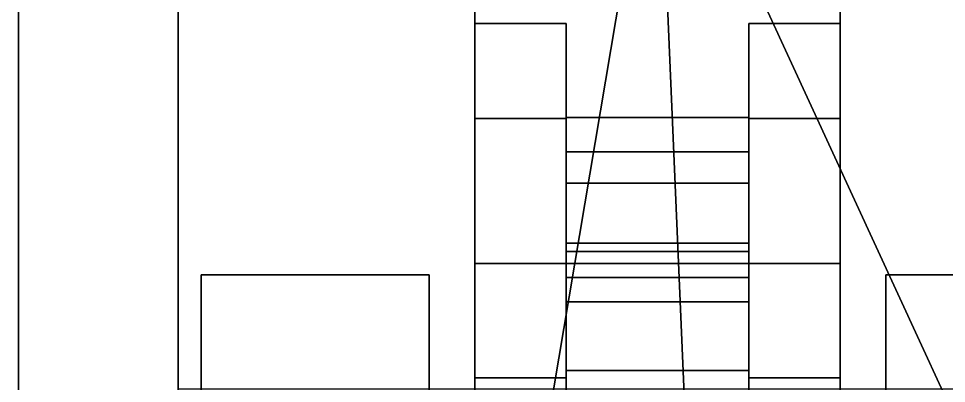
# Model space of a CAD drawing. Header units: millimetres. Extents: x -0.88 to 1, y -1.7 to 8.
# Drawn here: x -0.88 to -0.6767, y 0.9462 to 1.0261 of the extents above; entities that cross this region are included whole.
import ezdxf

# ---------------------------------------------------------------- set-up
doc = ezdxf.new("R2010")
doc.units = ezdxf.units.MM
for name, color, linetype in [('bogie', 5, 'Continuous'), ('fenders', 6, 'Continuous'), ('track', 3, 'Continuous'), ('wheels', 2, 'Continuous')]:
    doc.layers.add(name, color=color, linetype=linetype)

msp = doc.modelspace()

# ---------------------------------------------------------------- linework, layer by layer
for points in [[(-0.72628, 0.76, 1.045), (-0.74, 1.08, 0.88), (-0.88, 0.25, 0.75), (-0.75426, 0.52566, 1.045)], [(-0.62, 0.82, 1.36), (-0.62, 1.08, 0.88), (-0.74, 1.08, 0.88), (-0.62, 0.82, 1.36)], [(-0.6602, 0.76, 1.255), (-0.62, 0.82, 1.36), (-0.74, 1.08, 0.88), (-0.72628, 0.76, 1.045)]]:
    msp.add_3dface(points)
at = {"layer": 'bogie'}
for points in [[(-0.84, 0.97, 0.315), (-0.84, 0.97, 0.3), (-0.84, 0.57, 0.295), (-0.84, 0.88, 0.315)], [(-0.79, 0.97, 0.3), (-0.79, 0.57, 0.295), (-0.84, 0.57, 0.295), (-0.84, 0.97, 0.3)], [(-0.79, 0.97, 0.315), (-0.79, 0.97, 0.3), (-0.84, 0.97, 0.3), (-0.84, 0.97, 0.315)], [(-0.79, 0.88, 0.315), (-0.79, 0.97, 0.315), (-0.84, 0.97, 0.315), (-0.84, 0.88, 0.315)], [(-0.79, 0.88, 0.315), (-0.79, 0.57, 0.295), (-0.79, 0.97, 0.3), (-0.79, 0.97, 0.315)], [(-0.69, 0.97, 0.315), (-0.69, 0.97, 0.3), (-0.69, 0.57, 0.295), (-0.69, 0.88, 0.315)], [(-0.64, 0.97, 0.3), (-0.64, 0.57, 0.295), (-0.69, 0.57, 0.295), (-0.69, 0.97, 0.3)], [(-0.64, 0.97, 0.315), (-0.64, 0.97, 0.3), (-0.69, 0.97, 0.3), (-0.69, 0.97, 0.315)], [(-0.64, 0.88, 0.315), (-0.64, 0.97, 0.315), (-0.69, 0.97, 0.315), (-0.69, 0.88, 0.315)]]:
    msp.add_3dface(points, dxfattribs=at)
at = {"layer": 'fenders'}
for points in [[(-0.88, 0.25, 0.75), (-0.88, 1.08, 0.88), (-0.88, 1.085, 0.86), (-0.88, 0.25, 0.73)], [(-0.88, 0.25, 0.75), (-0.74, 1.08, 0.88), (-0.88, 1.08, 0.88), (-0.88, 0.25, 0.75)]]:
    msp.add_3dface(points, dxfattribs=at)
at = {"layer": 'track'}
for points in [[(-0.845, 1.44, 0.2), (-0.845, 0.945), (-0.845, 0.935, 0.025), (-0.845, 1.435, 0.235)], [(-0.635, 1.44, 0.2), (-0.635, 0.945), (-0.845, 0.945), (-0.845, 1.44, 0.2)], [(-0.845, 1.435, 0.235), (-0.845, 0.935, 0.025), (-0.635, 0.935, 0.025), (-0.635, 1.435, 0.235)], [(-0.845, 0.825, 0.665), (-0.845, 1.255, 0.715), (-0.635, 1.255, 0.715), (-0.635, 0.825, 0.665)], [(-0.845, 0.815, 0.69), (-0.845, 1.245, 0.74), (-0.845, 1.255, 0.715), (-0.845, 0.825, 0.665)], [(-0.635, 0.815, 0.69), (-0.635, 1.245, 0.74), (-0.845, 1.245, 0.74), (-0.845, 0.815, 0.69)]]:
    msp.add_3dface(points, dxfattribs=at)
at = {"layer": 'wheels'}
for points in [[(-0.78, 1.025, 0.22), (-0.78, 1.00423, 0.2975), (-0.78, 1.04754, 0.3225), (-0.78, 1.075, 0.22)], [(-0.78, 1.00423, 0.1425), (-0.78, 1.025, 0.22), (-0.78, 1.075, 0.22), (-0.78, 1.04754, 0.1175)], [(-0.7, 1.00423, 0.2975), (-0.7, 1.025, 0.22), (-0.7, 1.075, 0.22), (-0.7, 1.04754, 0.3225)], [(-0.7, 1.025, 0.22), (-0.7, 1.00423, 0.1425), (-0.7, 1.04754, 0.1175), (-0.7, 1.075, 0.22)], [(-0.78, 0.9475, 0.08577), (-0.78, 1.00423, 0.1425), (-0.78, 1.04754, 0.1175), (-0.78, 0.9725, 0.04246)], [(-0.78, 0.9725, 0.04246), (-0.78, 1.04754, 0.1175), (-0.7, 1.04754, 0.1175), (-0.7, 0.9725, 0.04246)], [(-0.78, 1.00423, 0.2975), (-0.78, 0.9475, 0.35423), (-0.78, 0.9725, 0.39754), (-0.78, 1.04754, 0.3225)], [(-0.78, 1.04754, 0.3225), (-0.78, 0.9725, 0.39754), (-0.7, 0.9725, 0.39754), (-0.7, 1.04754, 0.3225)], [(-0.7, 1.00423, 0.1425), (-0.7, 0.9475, 0.08577), (-0.7, 0.9725, 0.04246), (-0.7, 1.04754, 0.1175)], [(-0.7, 0.9475, 0.35423), (-0.7, 1.00423, 0.2975), (-0.7, 1.04754, 0.3225), (-0.7, 0.9725, 0.39754)], [(-0.78, 1.00423, 0.2975), (-0.78, 1.025, 0.22), (-0.76, 1.025, 0.22), (-0.76, 1.00423, 0.2975)], [(-0.78, 1.025, 0.22), (-0.78, 1.00423, 0.1425), (-0.76, 1.00423, 0.1425), (-0.76, 1.025, 0.22)], [(-0.76, 1.025, 0.22), (-0.76, 1.025, 0.22), (-0.76, 1.00441, 0.25719), (-0.76, 1.00423, 0.2975)], [(-0.76, 1.00441, 0.25719), (-0.76, 1.00441, 0.25719), (-0.76, 1.025, 0.22), (-0.76, 1.00441, 0.18281)], [(-0.76, 1.00441, 0.18281), (-0.76, 1.00441, 0.18281), (-0.76, 1.025, 0.22), (-0.76, 1.00423, 0.1425)], [(-0.72, 1.00441, 0.25719), (-0.72, 1.00441, 0.25719), (-0.72, 1.025, 0.22), (-0.72, 1.00423, 0.2975)], [(-0.7, 1.025, 0.22), (-0.7, 1.00423, 0.2975), (-0.72, 1.00423, 0.2975), (-0.72, 1.025, 0.22)], [(-0.72, 1.025, 0.22), (-0.72, 1.025, 0.22), (-0.72, 1.00441, 0.18281), (-0.72, 1.00423, 0.1425)], [(-0.72, 1.00441, 0.18281), (-0.72, 1.00441, 0.18281), (-0.72, 1.025, 0.22), (-0.72, 1.00441, 0.25719)], [(-0.7, 1.00423, 0.1425), (-0.7, 1.025, 0.22), (-0.72, 1.025, 0.22), (-0.72, 1.00423, 0.1425)], [(-0.76, 1.00441, 0.25719), (-0.76, 1.00441, 0.25719), (-0.76, 0.99691, 0.27018), (-0.76, 1.00423, 0.2975)], [(-0.76, 0.99691, 0.16982), (-0.76, 0.99691, 0.16982), (-0.76, 1.00441, 0.18281), (-0.76, 1.00423, 0.1425)], [(-0.72, 1.00441, 0.18281), (-0.76, 1.00441, 0.18281), (-0.76, 0.99691, 0.16982), (-0.72, 0.99691, 0.16982)], [(-0.72, 1.00441, 0.25719), (-0.76, 1.00441, 0.25719), (-0.76, 1.00441, 0.18281), (-0.72, 1.00441, 0.18281)], [(-0.72, 0.99691, 0.27018), (-0.76, 0.99691, 0.27018), (-0.76, 1.00441, 0.25719), (-0.72, 1.00441, 0.25719)], [(-0.72, 0.99691, 0.27018), (-0.72, 0.99691, 0.27018), (-0.72, 1.00441, 0.25719), (-0.72, 1.00423, 0.2975)], [(-0.72, 1.00441, 0.18281), (-0.72, 1.00441, 0.18281), (-0.72, 0.99691, 0.16982), (-0.72, 1.00423, 0.1425)], [(-0.78, 1.00423, 0.1425), (-0.78, 0.9475, 0.08577), (-0.76, 0.9475, 0.08577), (-0.76, 1.00423, 0.1425)], [(-0.78, 0.9475, 0.35423), (-0.78, 1.00423, 0.2975), (-0.76, 1.00423, 0.2975), (-0.76, 0.9475, 0.35423)], [(-0.76, 0.99691, 0.27018), (-0.76, 0.99691, 0.27018), (-0.76, 0.99008, 0.27201), (-0.76, 1.00423, 0.2975)], [(-0.76, 0.99008, 0.27201), (-0.76, 0.99008, 0.27201), (-0.76, 0.97508, 0.29799), (-0.76, 1.00423, 0.2975)], [(-0.76, 0.9475, 0.08577), (-0.76, 0.9475, 0.08577), (-0.76, 0.96941, 0.12219), (-0.76, 1.00423, 0.1425)], [(-0.76, 0.96941, 0.12219), (-0.76, 0.96941, 0.12219), (-0.76, 0.97691, 0.13518), (-0.76, 1.00423, 0.1425)], [(-0.76, 0.97691, 0.13518), (-0.76, 0.97691, 0.13518), (-0.76, 0.97508, 0.14201), (-0.76, 1.00423, 0.1425)], [(-0.76, 0.97508, 0.14201), (-0.76, 0.97508, 0.14201), (-0.76, 0.99008, 0.16799), (-0.76, 1.00423, 0.1425)], [(-0.76, 0.99008, 0.16799), (-0.76, 0.99008, 0.16799), (-0.76, 0.99691, 0.16982), (-0.76, 1.00423, 0.1425)], [(-0.76, 0.97508, 0.29799), (-0.76, 0.97508, 0.29799), (-0.76, 0.97691, 0.30482), (-0.76, 1.00423, 0.2975)], [(-0.76, 0.97691, 0.30482), (-0.76, 0.97691, 0.30482), (-0.76, 0.96941, 0.31781), (-0.76, 1.00423, 0.2975)], [(-0.76, 0.96941, 0.31781), (-0.76, 0.96941, 0.31781), (-0.76, 0.9475, 0.35423), (-0.76, 1.00423, 0.2975)], [(-0.72, 0.99008, 0.27201), (-0.72, 0.99008, 0.27201), (-0.72, 0.99691, 0.27018), (-0.72, 1.00423, 0.2975)], [(-0.72, 0.97508, 0.29799), (-0.72, 0.97508, 0.29799), (-0.72, 0.99008, 0.27201), (-0.72, 1.00423, 0.2975)], [(-0.72, 0.96941, 0.12219), (-0.72, 0.96941, 0.12219), (-0.72, 0.9475, 0.08577), (-0.72, 1.00423, 0.1425)], [(-0.7, 0.9475, 0.08577), (-0.7, 1.00423, 0.1425), (-0.72, 1.00423, 0.1425), (-0.72, 0.9475, 0.08577)], [(-0.72, 0.97691, 0.13518), (-0.72, 0.97691, 0.13518), (-0.72, 0.96941, 0.12219), (-0.72, 1.00423, 0.1425)], [(-0.72, 0.97508, 0.14201), (-0.72, 0.97508, 0.14201), (-0.72, 0.97691, 0.13518), (-0.72, 1.00423, 0.1425)], [(-0.72, 0.99008, 0.16799), (-0.72, 0.99008, 0.16799), (-0.72, 0.97508, 0.14201), (-0.72, 1.00423, 0.1425)], [(-0.72, 0.99691, 0.16982), (-0.72, 0.99691, 0.16982), (-0.72, 0.99008, 0.16799), (-0.72, 1.00423, 0.1425)], [(-0.72, 0.97691, 0.30482), (-0.72, 0.97691, 0.30482), (-0.72, 0.97508, 0.29799), (-0.72, 1.00423, 0.2975)], [(-0.72, 0.96941, 0.31781), (-0.72, 0.96941, 0.31781), (-0.72, 0.97691, 0.30482), (-0.72, 1.00423, 0.2975)], [(-0.72, 0.9475, 0.35423), (-0.72, 0.9475, 0.35423), (-0.72, 0.96941, 0.31781), (-0.72, 1.00423, 0.2975)], [(-0.7, 1.00423, 0.2975), (-0.7, 0.9475, 0.35423), (-0.72, 0.9475, 0.35423), (-0.72, 1.00423, 0.2975)], [(-0.76, 0.99008, 0.16799), (-0.72, 0.99008, 0.16799), (-0.72, 0.99691, 0.16982), (-0.76, 0.99691, 0.16982)], [(-0.72, 0.99008, 0.27201), (-0.76, 0.99008, 0.27201), (-0.76, 0.99691, 0.27018), (-0.72, 0.99691, 0.27018)], [(-0.76, 0.9641, 0.25701), (-0.76, 0.9491, 0.28299), (-0.76, 0.97508, 0.29799), (-0.76, 0.99008, 0.27201)], [(-0.76, 0.9491, 0.15701), (-0.76, 0.9641, 0.18299), (-0.76, 0.99008, 0.16799), (-0.76, 0.97508, 0.14201)], [(-0.76, 0.9641, 0.18299), (-0.72, 0.9641, 0.18299), (-0.72, 0.99008, 0.16799), (-0.76, 0.99008, 0.16799)], [(-0.72, 0.9641, 0.25701), (-0.76, 0.9641, 0.25701), (-0.76, 0.99008, 0.27201), (-0.72, 0.99008, 0.27201)], [(-0.72, 0.9491, 0.28299), (-0.72, 0.9641, 0.25701), (-0.72, 0.99008, 0.27201), (-0.72, 0.97508, 0.29799)], [(-0.72, 0.9641, 0.18299), (-0.72, 0.9491, 0.15701), (-0.72, 0.97508, 0.14201), (-0.72, 0.99008, 0.16799)], [(-0.72, 0.97508, 0.14201), (-0.76, 0.97508, 0.14201), (-0.76, 0.97691, 0.13518), (-0.72, 0.97691, 0.13518)], [(-0.72, 0.97691, 0.13518), (-0.76, 0.97691, 0.13518), (-0.76, 0.96941, 0.12219), (-0.72, 0.96941, 0.12219)], [(-0.72, 0.96941, 0.31781), (-0.76, 0.96941, 0.31781), (-0.76, 0.97691, 0.30482), (-0.72, 0.97691, 0.30482)], [(-0.76, 0.97508, 0.29799), (-0.72, 0.97508, 0.29799), (-0.72, 0.97691, 0.30482), (-0.76, 0.97691, 0.30482)], [(-0.72, 0.9491, 0.15701), (-0.76, 0.9491, 0.15701), (-0.76, 0.97508, 0.14201), (-0.72, 0.97508, 0.14201)], [(-0.76, 0.9491, 0.28299), (-0.72, 0.9491, 0.28299), (-0.72, 0.97508, 0.29799), (-0.76, 0.97508, 0.29799)], [(-0.78, 0.87, 0.065), (-0.78, 0.9475, 0.08577), (-0.78, 0.9725, 0.04246), (-0.78, 0.87, 0.015)], [(-0.78, 0.87, 0.015), (-0.78, 0.9725, 0.04246), (-0.7, 0.9725, 0.04246), (-0.7, 0.87, 0.015)], [(-0.78, 0.9475, 0.35423), (-0.78, 0.87, 0.375), (-0.78, 0.87, 0.425), (-0.78, 0.9725, 0.39754)], [(-0.78, 0.9725, 0.39754), (-0.78, 0.87, 0.425), (-0.7, 0.87, 0.425), (-0.7, 0.9725, 0.39754)], [(-0.7, 0.9475, 0.08577), (-0.7, 0.87, 0.065), (-0.7, 0.87, 0.015), (-0.7, 0.9725, 0.04246)], [(-0.7, 0.87, 0.375), (-0.7, 0.9475, 0.35423), (-0.7, 0.9725, 0.39754), (-0.7, 0.87, 0.425)], [(-0.76, 0.96941, 0.12219), (-0.76, 0.96941, 0.12219), (-0.76, 0.9475, 0.08577), (-0.76, 0.905, 0.085)], [(-0.72, 0.96941, 0.12219), (-0.76, 0.96941, 0.12219), (-0.76, 0.905, 0.085), (-0.72, 0.905, 0.085)], [(-0.76, 0.905, 0.355), (-0.76, 0.905, 0.355), (-0.76, 0.9475, 0.35423), (-0.76, 0.96941, 0.31781)], [(-0.72, 0.905, 0.355), (-0.76, 0.905, 0.355), (-0.76, 0.96941, 0.31781), (-0.72, 0.96941, 0.31781)], [(-0.72, 0.905, 0.085), (-0.72, 0.905, 0.085), (-0.72, 0.9475, 0.08577), (-0.72, 0.96941, 0.12219)], [(-0.72, 0.96941, 0.31781), (-0.72, 0.96941, 0.31781), (-0.72, 0.9475, 0.35423), (-0.72, 0.905, 0.355)], [(-0.76, 0.93196, 0.23268), (-0.76, 0.91196, 0.26732), (-0.76, 0.9491, 0.28299), (-0.76, 0.9641, 0.25701)], [(-0.76, 0.91196, 0.17268), (-0.76, 0.93196, 0.20732), (-0.76, 0.9641, 0.18299), (-0.76, 0.9491, 0.15701)], [(-0.76, 0.93196, 0.20732), (-0.72, 0.93196, 0.20732), (-0.72, 0.9641, 0.18299), (-0.76, 0.9641, 0.18299)], [(-0.72, 0.93196, 0.23268), (-0.76, 0.93196, 0.23268), (-0.76, 0.9641, 0.25701), (-0.72, 0.9641, 0.25701)], [(-0.72, 0.91196, 0.26732), (-0.72, 0.93196, 0.23268), (-0.72, 0.9641, 0.25701), (-0.72, 0.9491, 0.28299)], [(-0.72, 0.93196, 0.20732), (-0.72, 0.91196, 0.17268), (-0.72, 0.9491, 0.15701), (-0.72, 0.9641, 0.18299)], [(-0.78, 0.9475, 0.08577), (-0.78, 0.87, 0.065), (-0.76, 0.87, 0.065), (-0.76, 0.9475, 0.08577)], [(-0.78, 0.87, 0.375), (-0.78, 0.9475, 0.35423), (-0.76, 0.9475, 0.35423), (-0.76, 0.87, 0.375)], [(-0.76, 0.91196, 0.26732), (-0.72, 0.91196, 0.26732), (-0.72, 0.9491, 0.28299), (-0.76, 0.9491, 0.28299)], [(-0.72, 0.91196, 0.17268), (-0.76, 0.91196, 0.17268), (-0.76, 0.9491, 0.15701), (-0.72, 0.9491, 0.15701)], [(-0.76, 0.905, 0.085), (-0.76, 0.905, 0.085), (-0.76, 0.9475, 0.08577), (-0.76, 0.87, 0.065)], [(-0.76, 0.9475, 0.35423), (-0.76, 0.9475, 0.35423), (-0.76, 0.905, 0.355), (-0.76, 0.87, 0.375)], [(-0.72, 0.9475, 0.08577), (-0.72, 0.9475, 0.08577), (-0.72, 0.905, 0.085), (-0.72, 0.87, 0.065)], [(-0.7, 0.87, 0.065), (-0.7, 0.9475, 0.08577), (-0.72, 0.9475, 0.08577), (-0.72, 0.87, 0.065)], [(-0.72, 0.905, 0.355), (-0.72, 0.905, 0.355), (-0.72, 0.9475, 0.35423), (-0.72, 0.87, 0.375)], [(-0.7, 0.9475, 0.35423), (-0.7, 0.87, 0.375), (-0.72, 0.87, 0.375), (-0.72, 0.9475, 0.35423)]]:
    msp.add_3dface(points, dxfattribs=at)

doc.saveas('drawing.dxf')
